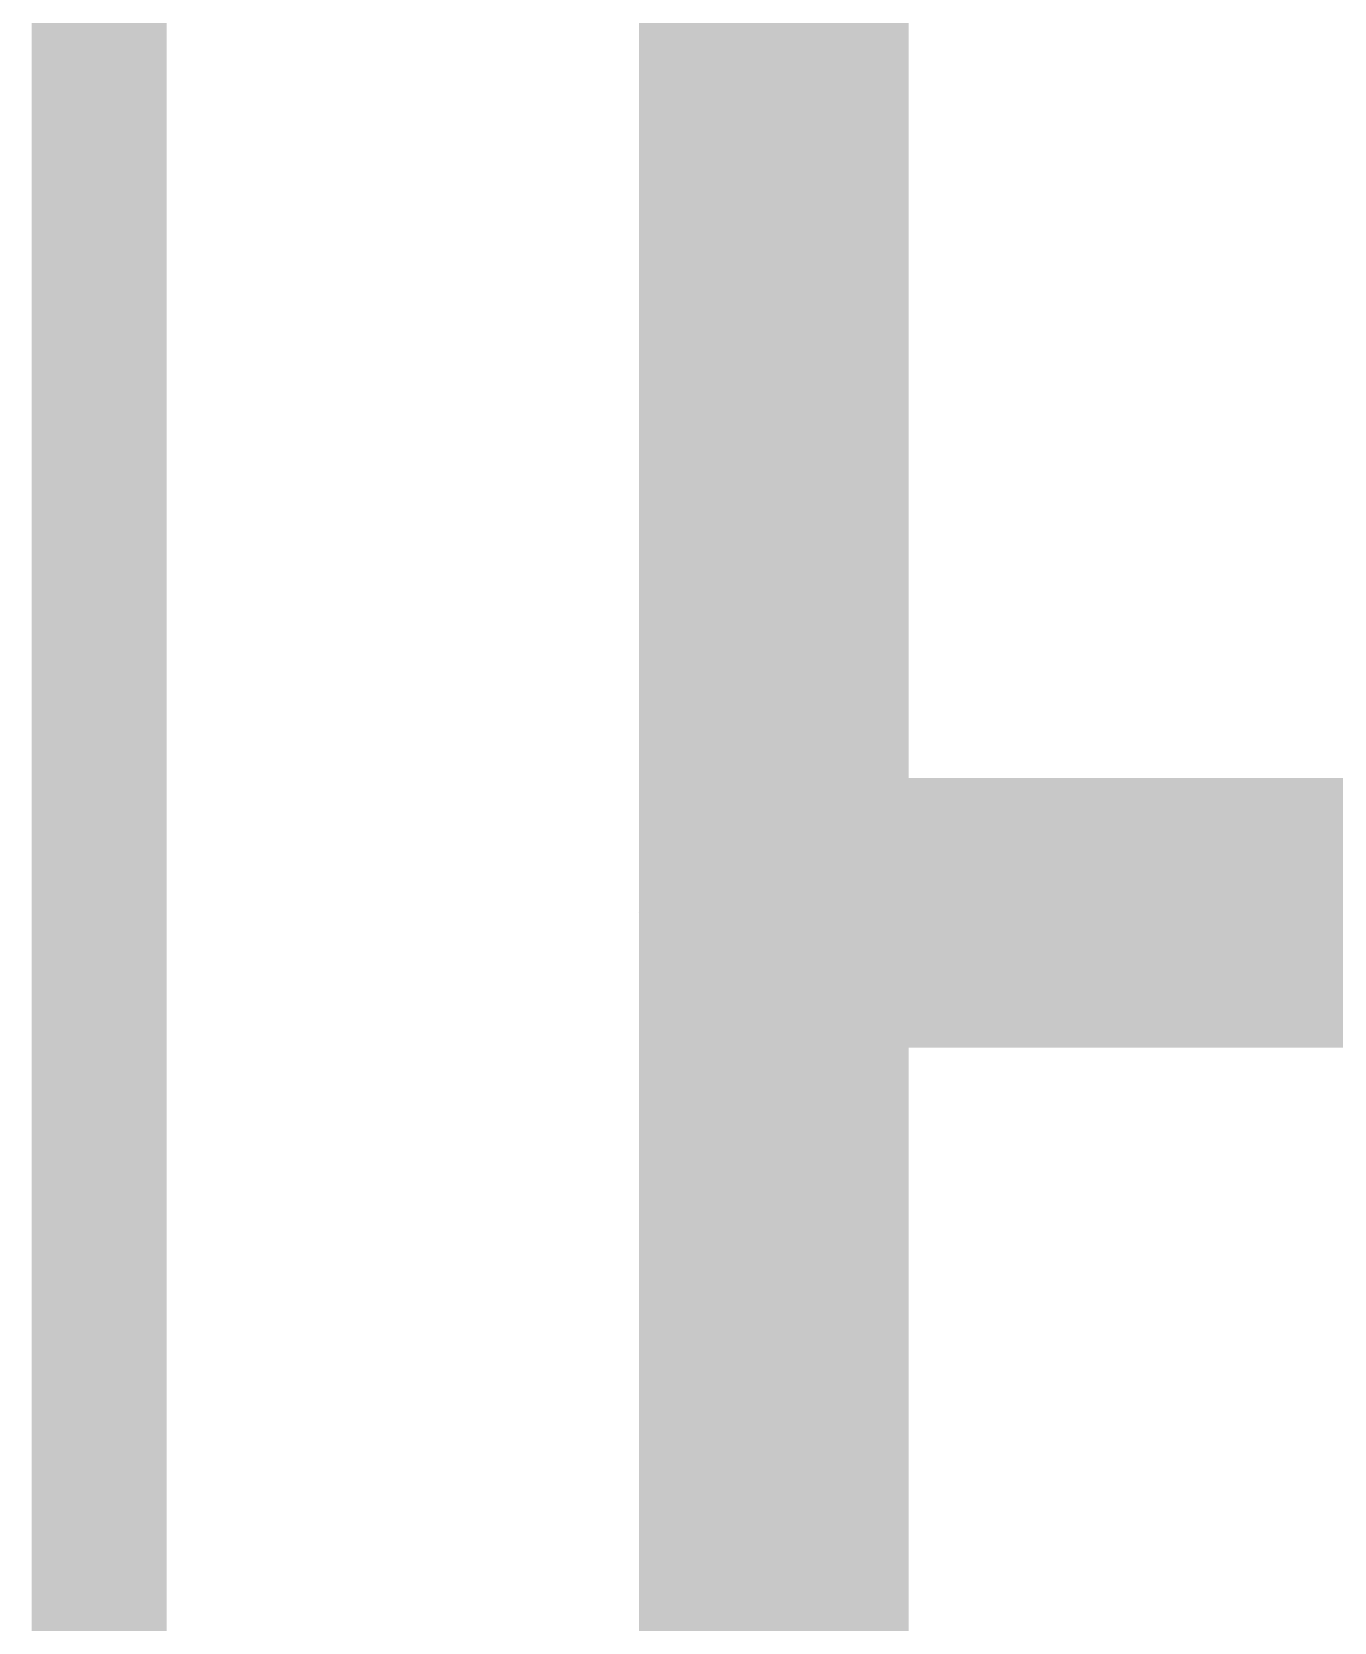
# Model space of a CAD drawing. Header units: inches. Extents: x 1.08 to 4.97, y 2.49 to 3.89.
# Drawn here: x 1.07776 to 1.09676, y 2.91406 to 2.93727 of the extents above; entities that cross this region are included whole.
import ezdxf

# ---------------------------------------------------------------- set-up
doc = ezdxf.new("R2010")
doc.units = ezdxf.units.IN
doc.header["$MEASUREMENT"] = 0
doc.layers.add('Mechanical 13', color=56, linetype='Continuous')
doc.layers.add('Mechanical 15', color=56, linetype='Continuous')

# ---------------------------------------------------------------- blocks, each defined once
blk = doc.blocks.new('GCT_USB4105_GF_A_060_182')
at = {"layer": 'Mechanical 13'}
for points in [[(0.175984, -0.102362, 0.003937, 0.003937, 0), (0.175984, 0.187008, 0.003937, 0.003937, 0)], [(0.175984, -0.102362, 0.003937, 0.003937, 0), (-0.175984, -0.102362, 0.003937, 0.003937, 0)], [(0.330709, -0.102362, 0.003937, 0.003937, 0), (0.175984, -0.102362, 0.003937, 0.003937, 0)]]:
    blk.add_lwpolyline(points, format="xyseb", dxfattribs=at)
blk.add_lwpolyline([(0.175, -0.102362, 0.001969, 0.001969, 1), (0.176969, -0.102362, 0.001969, 0.001969, 1)], format="xyseb", close=True, dxfattribs=at)
blk.add_lwpolyline([(0.175, -0.102362, 0.001969, 0.001969, 1), (0.176969, -0.102362, 0.001969, 0.001969, 1)], format="xyseb", close=True, dxfattribs=at)
blk.add_lwpolyline([(0.175, -0.102362, 0.001969, 0.001969, 1), (0.176969, -0.102362, 0.001969, 0.001969, 1)], format="xyseb", close=True, dxfattribs=at)
at = {"layer": 'Mechanical 15'}
blk.add_lwpolyline([(0.199606, -0.112205, 0.001969, 0.001969, 0), (-0.199606, -0.112205, 0.001969, 0.001969, 0)], format="xyseb", dxfattribs=at)

msp = doc.modelspace()

# ---------------------------------------------------------------- block references
at = {"rotation": 270}
msp.add_blockref('GCT_USB4105_GF_A_060_182', (1.190945, 3.100394), dxfattribs=at)

doc.saveas('drawing.dxf')
